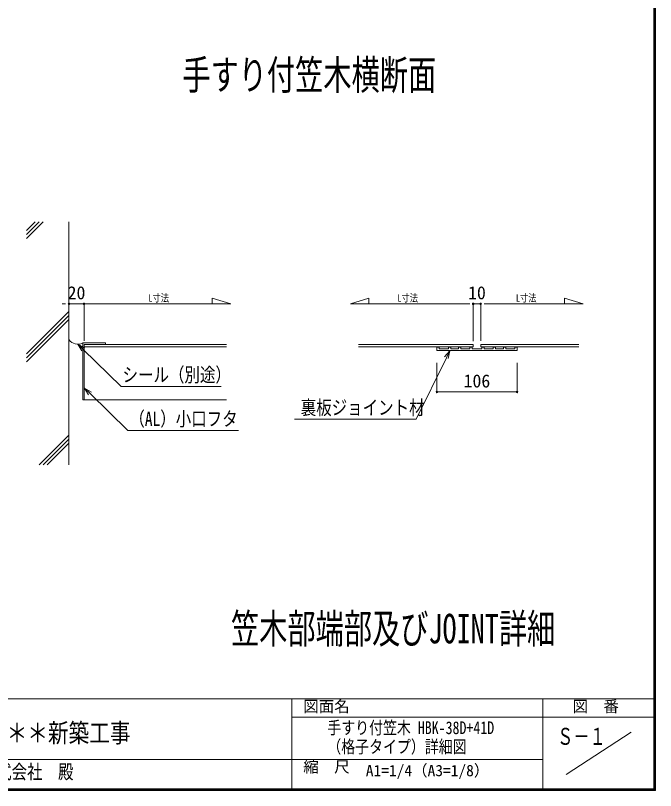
# Model space of a CAD drawing. Units: millimetres at full size. Extents: x -3425 to 3421, y -1129 to 1133.
# Drawn here: x 2574 to 3421, y -1129 to -103 of the extents above; entities that cross this region are included whole.
import ezdxf
from ezdxf.enums import TextEntityAlignment as Align

# ---------------------------------------------------------------- set-up
doc = ezdxf.new("R2010")
doc.units = ezdxf.units.MM
doc.header["$LTSCALE"] = 4
doc.header["$PDMODE"] = 32
doc.header["$PDSIZE"] = 2
for name, color, linetype, lineweight in [('0-0_0', 7, 'Continuous', 18), ('0-1_1手摺寸法', 3, 'Continuous', 9), ('0-3_2躯体線', 4, 'Continuous', 9), ('0-5_41ｱﾙﾐ', 6, 'Continuous', 18), ('0-A__0-1_一般図', 7, 'Continuous', 18), ('0-D_GREEN', 3, 'Continuous', 18), ('0-F_MOJI', 4, 'Continuous', 9), ('1-2_WAKU', 7, 'Continuous', 18)]:
    doc.layers.add(name, color=color, linetype=linetype, lineweight=lineweight)
doc.styles.add('ＭＳ ゴシック', font='')
doc.styles.get('ＭＳ ゴシック').set_extended_font_data('MS Gothic')

msp = doc.modelspace()

# ---------------------------------------------------------------- linework, layer by layer
at = {"layer": '0-0_0'}
for points in [[(2665.325, -543.399), (2656.29, -538.344), (2661.587, -547.239)], [(2656.29, -538.344), (2663.456, -545.319), (2713.687, -594.217), (2846.056, -594.217)], [(3148.402, -547.3), (3143.998, -556.277), (3104.052, -637.685), (2943.082, -637.685)], [(3141.592, -555.097), (3148.402, -547.3), (3146.403, -557.458)], [(2674.306, -601.743), (2665.271, -596.688), (2670.568, -605.583)], [(2665.271, -596.688), (2672.437, -603.663), (2722.668, -652.561), (2868.743, -652.561)]]:
    msp.add_lwpolyline(points, dxfattribs=at)
at = {"layer": '0-1_1手摺寸法', "lineweight": 18}
for p, q in [((2834.168, -477.196), (2834.168, -484.89)), ((3041.581, -477.196), (3041.581, -484.89)), ((3300.508, -477.196), (3300.508, -484.89)), ((2640.001, -484.89), (2635.401, -484.89)), ((2644.601, -534.38), (2644.601, -484.89)), ((2644.601, -484.89), (2664.601, -484.89)), ((2664.601, -484.89), (2644.601, -484.89)), ((2664.601, -534.071), (2664.601, -484.89)), ((2669.201, -484.89), (2673.801, -484.89)), ((3174.9, -484.89), (3170.3, -484.89)), ((3179.5, -534.38), (3179.5, -484.89)), ((3179.5, -484.89), (3189.5, -484.89)), ((3189.5, -484.89), (3179.5, -484.89)), ((3189.5, -534.071), (3189.5, -484.89)), ((3194.1, -484.89), (3198.7, -484.89)), ((3131.5, -562.924), (3131.5, -601.614)), ((3237.499, -562.924), (3237.499, -601.614)), ((3237.499, -601.614), (3131.5, -601.614)), ((3136.1, -601.614), (3232.899, -601.614))]:
    msp.add_line(p, q, dxfattribs=at)
msp.add_lwpolyline([(2664.601, -612.201), (2662.937, -612.195), (2662.937, -536.701), (2692.937, -536.701), (2692.937, -538.701)], dxfattribs=at)
at = {"layer": '0-1_1手摺寸法'}
for p in [(2644.601, -484.89), (2664.601, -484.89), (3179.5, -484.89), (3189.5, -484.89), (3131.5, -601.614), (3237.499, -601.614)]:
    msp.add_point(p, dxfattribs=at)
at = {"layer": '0-3_2躯体線'}
for p, q in [((2588.378, -393.11), (2605.332, -376.156)), ((2588.378, -387.816), (2600.038, -376.156)), ((2588.378, -398.403), (2610.626, -376.156)), ((2644.601, -698.002), (2644.601, -376.156)), ((2588.378, -551.302), (2644.601, -495.08)), ((2588.378, -556.596), (2644.601, -500.373)), ((2588.378, -561.889), (2644.601, -505.667)), ((2605.164, -698.002), (2644.601, -658.566)), ((2610.458, -698.002), (2644.601, -663.86)), ((2615.751, -698.002), (2644.601, -669.153))]:
    msp.add_line(p, q, dxfattribs=at)
msp.add_arc((2656.29, -524.078), 14.266, 214.978, 297.768, dxfattribs=at)
at = {"layer": '0-5_41ｱﾙﾐ'}
for p, q in [((3134.5, -542.292), (3131.5, -542.292)), ((3131.5, -546.694), (3131.5, -542.292)), ((3134.5, -544.592), (3134.5, -542.292)), ((3150, -542.292), (3147, -542.292)), ((3147, -544.592), (3147, -542.292)), ((3150, -544.592), (3150, -542.292)), ((3163, -542.292), (3160, -542.292)), ((3160, -544.592), (3160, -542.292)), ((3163, -544.592), (3163, -542.292)), ((3175, -542.292), (3178, -542.292)), ((3175, -544.592), (3175, -542.292)), ((3178, -544.592), (3178, -542.292)), ((3194, -542.292), (3191, -542.292)), ((3191, -544.592), (3191, -542.292)), ((3194, -544.592), (3194, -542.292)), ((3206, -542.292), (3208.999, -542.292)), ((3206, -544.592), (3206, -542.292)), ((3208.999, -544.592), (3208.999, -542.292)), ((3219.499, -542.292), (3222.499, -542.292)), ((3219.499, -544.592), (3219.499, -542.292)), ((3222.499, -544.592), (3222.499, -542.292)), ((3234.499, -542.292), (3237.499, -542.292)), ((3234.499, -544.592), (3234.499, -542.292)), ((3237.499, -546.694), (3237.499, -542.292)), ((3234.499, -546.694), (3131.5, -546.694)), ((3147, -544.592), (3134.5, -544.592)), ((3150, -546.694), (3147, -546.694)), ((3160, -544.592), (3150, -544.592)), ((3163, -546.694), (3160, -546.694)), ((3175, -544.592), (3163, -544.592)), ((3178, -546.694), (3175, -546.694)), ((3178, -544.592), (3191, -544.592)), ((3191, -546.694), (3194, -546.694)), ((3194, -544.592), (3206, -544.592)), ((3206, -546.694), (3208.999, -546.694)), ((3208.999, -544.592), (3219.499, -544.592)), ((3219.499, -546.694), (3222.499, -546.694)), ((3222.499, -544.592), (3234.499, -544.592)), ((3234.499, -546.694), (3237.499, -546.694))]:
    msp.add_line(p, q, dxfattribs=at)
at = {"layer": '0-A__0-1_一般図'}
for p, q in [((2664.601, -538.701), (2664.601, -612.201)), ((2664.601, -538.701), (2853.129, -538.701)), ((2664.601, -541.652), (2853.129, -541.652)), ((3179.5, -538.701), (3027.694, -538.701)), ((3179.5, -541.652), (3027.694, -541.652)), ((3179.5, -538.701), (3179.5, -541.652)), ((3189.5, -538.701), (3319.47, -538.701)), ((3189.5, -538.701), (3189.5, -541.652)), ((3189.5, -541.652), (3319.47, -541.652)), ((2664.601, -612.201), (2853.129, -612.201))]:
    msp.add_line(p, q, dxfattribs=at)
at = {"layer": '0-D_GREEN'}
for p, q in [((2858.624, -484.89), (2834.168, -477.196)), ((3324.965, -484.89), (3300.508, -477.196)), ((2662.201, -484.89), (2858.624, -484.89)), ((3194.3, -484.89), (3324.965, -484.89))]:
    msp.add_line(p, q, dxfattribs=at)
msp.add_lwpolyline([(3174.7, -484.89), (3017.124, -484.89), (3041.581, -477.196)], dxfattribs=at)
at = {"layer": '1-2_WAKU'}
for p, q in [((3418.36, -1126.8), (3418.36, 1130.8)), ((3418.96, -1127.4), (3418.96, 1131.4)), ((3419.56, -1128), (3419.56, 1132)), ((3420.16, -1128.6), (3420.16, 1132.6)), ((3420.76, -1129.2), (3420.76, 1133.2)), ((219.56, -1008), (3419.56, -1008)), ((2939.56, -1008), (2939.56, -1128)), ((3271.56, -1008), (3271.56, -1128)), ((2939.56, -1032), (3419.56, -1032)), ((3302.393, -1108), (3388.726, -1052)), ((2263.56, -1088), (3271.56, -1088)), ((218.96, -1128.6), (3420.16, -1128.6)), ((219.56, -1128), (3419.56, -1128)), ((220.16, -1127.4), (3418.96, -1127.4)), ((220.76, -1126.8), (3418.36, -1126.8)), ((218.36, -1129.2), (3420.76, -1129.2))]:
    msp.add_line(p, q, dxfattribs=at)

# ---------------------------------------------------------------- texts
at = {"layer": '0-0_0', "style": 'ＭＳ ゴシック'}
for s, height, width, p in [('手すり付笠木横断面', 39.1, 0.7, (2794.555, -213.082)), ('シール（別途）', 18.77, 0.8, (2715.51, -593.775)), ('裏板ジョイント材', 18.77, 0.8, (2951.316, -637.242)), ('（AL）小口フタ', 18.77, 0.8, (2724.49, -652.118)), ('笠木部端部及びJOINT詳細', 39.1, 0.7, (2858.996, -946.159)), ('手すり付笠木 HBK-38D+41D', 16.89, 0.8, (2986.471, -1059.604)), ('（仮称）＊＊＊＊＊＊新築工事', 25.02, 0.8, (2343.804, -1073.027)), ('Ｓ－１', 22.52, 0.7, (3290.576, -1075.514)), ('（格子タイプ）詳細図', 16.89, 0.8, (2986.471, -1084.72)), ('＊＊建設\u3000株式会社\u3000殿', 18.77, 0.8, (2425.288, -1119.481))]:
    msp.add_text(s, height=height, dxfattribs=dict(at, width=width)).set_placement(p, align=Align.BOTTOM_LEFT)
msp.add_text('A1=1/4（A3=1/8）', height=15.01, dxfattribs=at).set_placement((3037.404, -1114.759), align=Align.BOTTOM_LEFT)
at = {"layer": '0-1_1手摺寸法', "style": 'ＭＳ ゴシック'}
for s, p in [('20', (2642.825, -484.072)), ('10', (3172.724, -484.072)), ('106', (3166.835, -600.795))]:
    msp.add_text(s, height=17.27, dxfattribs=at).set_placement(p, align=Align.BOTTOM_LEFT)
at = {"layer": '0-1_1手摺寸法', "color": 6, "style": 'ＭＳ ゴシック', "width": 0.8}
for p in [(2749.837, -484.987), (3079.325, -484.987), (3236.141, -484.987)]:
    msp.add_text('L寸法', height=9.76, dxfattribs=at).set_placement(p, align=Align.BOTTOM_LEFT)
at = {"layer": '0-F_MOJI', "color": 6, "style": 'ＭＳ ゴシック'}
for s, p in [('図面名', (2954.667, -1029.842)), ('図  番', (3310.983, -1029.842)), ('縮  尺', (2954.667, -1109.842))]:
    msp.add_text(s, height=15.01, dxfattribs=at).set_placement(p, align=Align.BOTTOM_LEFT)

doc.saveas('drawing.dxf')
